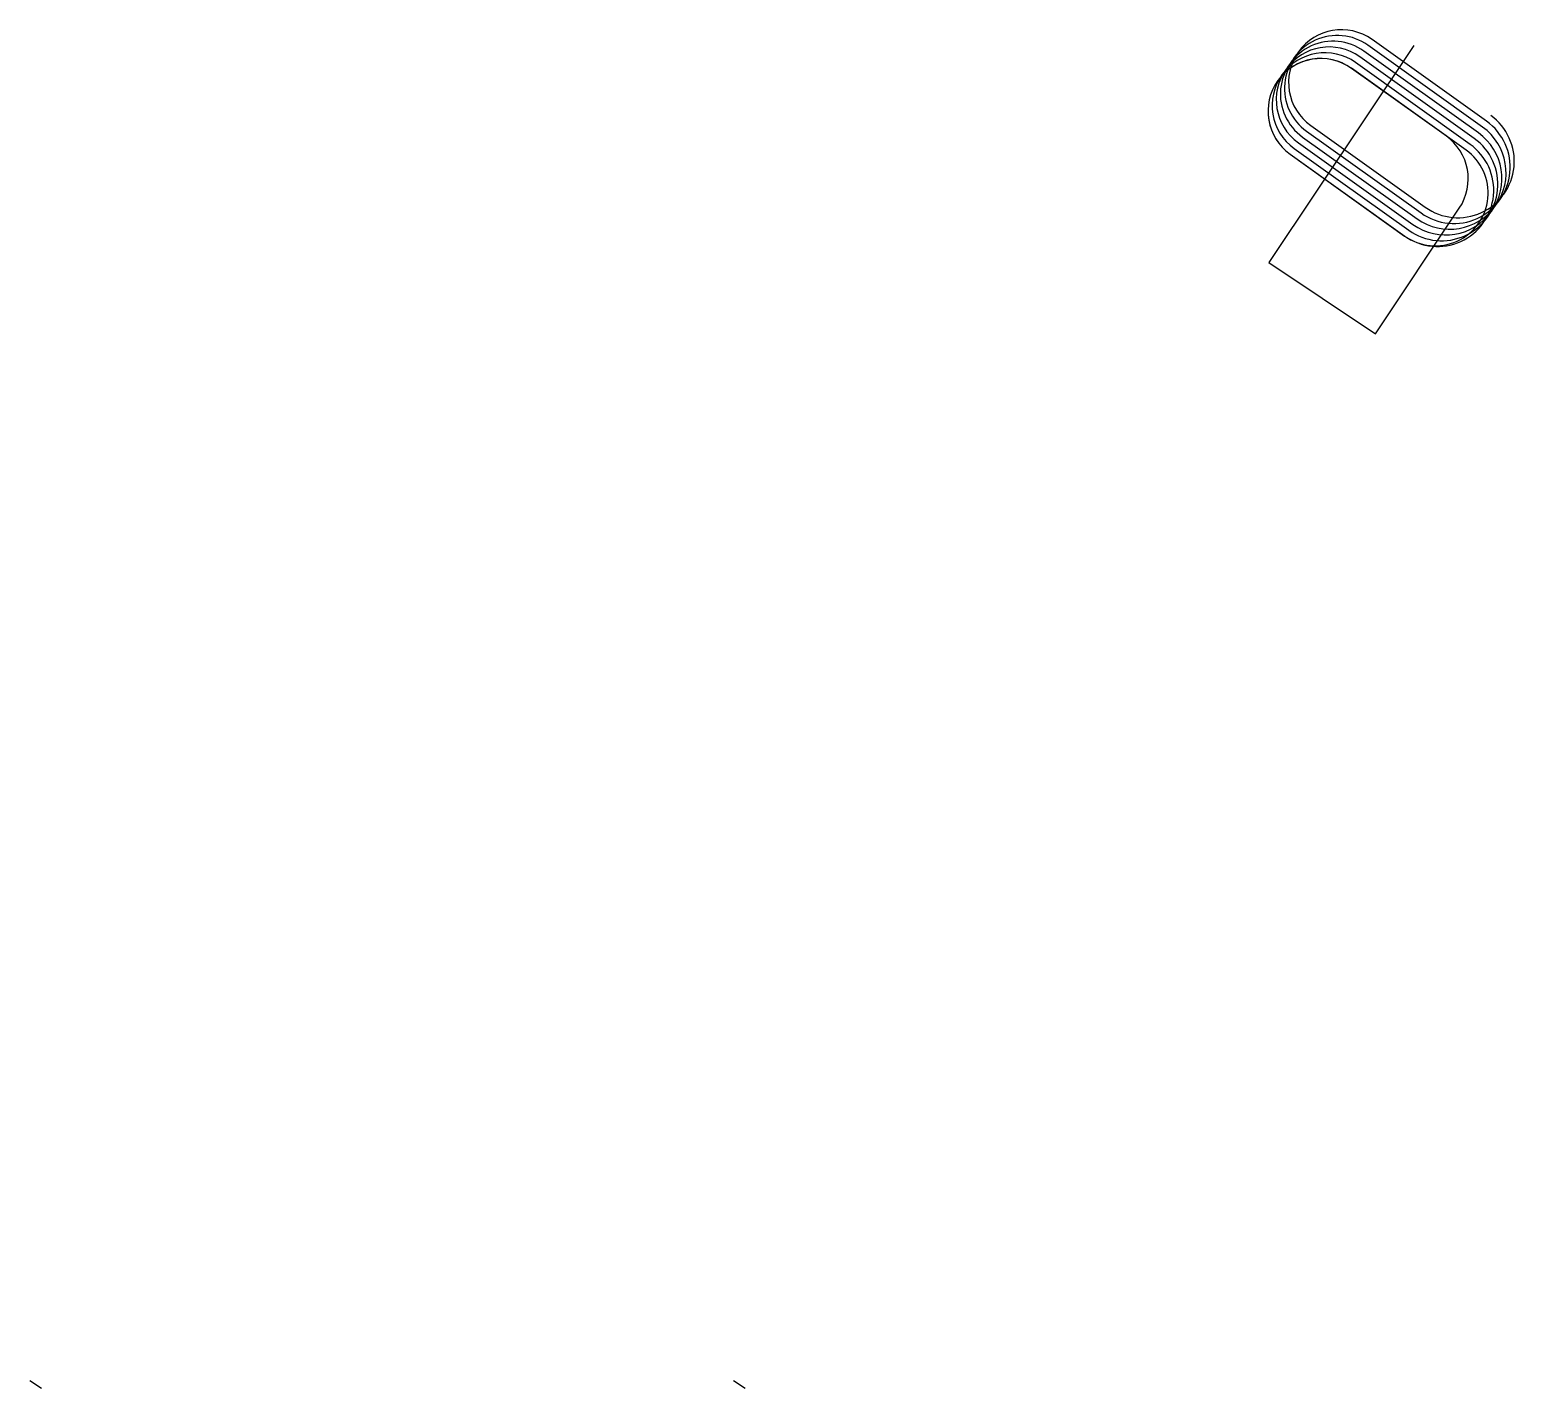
# Model space of a CAD drawing. Extents: x -385 to 37, y -325 to 61.
import ezdxf

# ---------------------------------------------------------------- set-up
doc = ezdxf.new("R2010")
doc.units = 0
doc.layers.get('0').update_dxf_attribs({"linetype": 'CONTINUOUS'})

msp = doc.modelspace()

# ---------------------------------------------------------------- linework, layer by layer
at = {"color": 4}
msp.add_lwpolyline([(8.32, 56.36), (-32.9, -5.27), (-2.61, -25.53), (21.25, 10.15, 0.405384), (17.5, 30.7), (-9.39, 49.9, 1), (-26.83, 25.49), (5.72, 2.25, 1), (23.16, 26.66), (-9.39, 49.9, 1), (-26.83, 25.49), (5.72, 2.25, 1), (23.16, 26.66), (-9.39, 49.9, 1), (-26.83, 25.49), (5.72, 2.25, 1), (23.16, 26.66), (-9.4, 49.89, 1), (-26.81, 25.46), (5.75, 2.24, 1), (24.34, 28.29), (-8.23, 51.53, 1), (-25.64, 27.1), (6.92, 3.88, 1), (25.51, 29.93), (-7.06, 53.17, 1), (-24.48, 28.74), (8.09, 5.52, 1), (26.67, 31.57), (-5.9, 54.81, 1), (-23.31, 30.38), (9.26, 7.16, 1), (27.84, 33.21), (-4.73, 56.45, 1), (-22.14, 32.01), (10.42, 8.79, 1), (29.01, 34.84), (-3.56, 58.08, 1), (-20.97, 33.65), (11.59, 10.43, 1), (30.18, 36.48)], format="xyb", dxfattribs=at)
at = {"color": 3}
for points in [[(-385.04, -322.92), (-381.71, -325.14)], [(-185.04, -322.92), (-181.71, -325.14)]]:
    msp.add_lwpolyline(points, dxfattribs=at)

doc.saveas('drawing.dxf')
